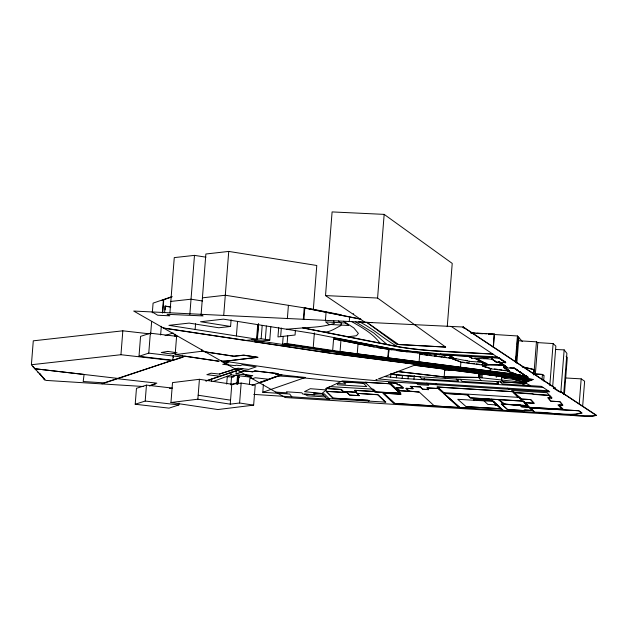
<?xml version="1.0" encoding="UTF-8"?>
<svg xmlns="http://www.w3.org/2000/svg" width="628" height="628" viewBox="0 0 628 628"><rect width="100%" height="100%" fill="white"/><g stroke="black" fill="none" stroke-linecap="round" stroke-linejoin="round"><path stroke-width="0.94" d="M326.238 389.941L310.303 388.701L304.502 391.66L321.983 393.466L326.238 389.941L326.254 388.497L342.339 380.929L391.181 383.834L400.797 393.214L374.861 391.99L372.475 389.211L373.503 389.274L375.795 391.55L354.961 390.333L356.79 392.343L343.359 391.472L341.53 389.454L326.254 388.497M35.82 369.735L31.4 364.735L33.284 340.831L122.829 330.815L148.757 333.758M31.4 364.735L120.945 354.718L122.829 330.815M179.035 403.043L178.886 404.919L169.05 408.137L135.208 404.251L136.464 388.316L146.457 385.113L172.441 388.096M139 356.296L148.765 353.14L183.007 357.159L173.234 360.315L139 356.296L140.562 336.373L150.335 333.217L177.253 336.38M148.765 353.14L150.335 333.217M135.208 404.251L145.201 401.049L146.457 385.113M150.642 334.159L151.638 321.552M152.321 312.822L153.083 303.128L172.103 296.581M160.635 334.983L161.317 326.293M162.377 312.877L163.429 299.485M162.731 312.917L163.79 299.525M164.583 312.736L165.109 306.072L170.879 306.943M165.164 309.887L165.109 306.072M169.913 312.901L174.27 257.606L194.484 255.368L205.968 257.182M172.779 360.26L173.155 355.519M174.694 335.917L174.835 334.143M173.461 357.434L173.611 355.511M175.126 336.278L175.275 334.355M170.949 402.524L172.512 382.609L199.421 379.296L231.803 384.234L241.16 383.088L255.204 385.231L253.641 405.146L217.869 409.542L170.949 402.524L197.851 399.212L230.233 404.149L239.598 403.003L253.641 405.146M120.945 354.718L171.844 360.496L118.339 378.472L35.058 368.762L84.105 374.445L83.186 381.526L104.13 382.868L184.868 356.28L219.094 361.273L175.157 354.624L176.672 335.344M182.418 357.089L182.567 355.197M189.829 314.495L194.484 255.368M195.127 329.457L195.575 323.718M201.062 315.044L205.866 254.01L228.749 251.42L316.787 265.487L313.341 309.306L341.114 314.801L339.253 314.989M197.851 399.212L199.421 379.296M175.157 354.624L201.612 351.28L201.761 349.356M211.503 381.157L211.652 379.202M223.717 315.327L228.749 251.42M270.825 326.686L269.773 340.07L261.154 338.767L257.127 339.214L168.94 325.335L189.154 323.098L218.819 327.769L230.586 326.466L231.112 319.778M226.692 384.053L227.305 376.251M213.206 381.463L230.978 374.853L231.206 371.925M230.916 384.933L231.544 376.965L235.869 375.277M230.233 404.149L231.803 384.234M236.395 335.956L237.525 321.607M230.978 374.853L248.091 376.863L252.739 375.63L236.081 373.888L236.316 370.96M236.834 384.336L237.525 375.481M237.431 384.375L238.13 375.528M238.122 383.779L238.789 375.348M238.255 383.794L238.915 375.363M239.598 403.003L241.16 383.088M249.394 384.54L249.881 378.346L251.702 377.711M287.546 345.235L282.412 345.895L254.748 341.734L254.897 339.827M256.569 339.128L257.7 324.786M258.328 323.915L257.127 339.214L246.145 340.439L163.382 327.981M257.409 339.183L258.61 323.883M261.154 338.767L262.206 325.382M265.33 339.403L266.382 326.011M291.816 396.841L289.72 394.039L262.787 392.272L263.375 384.768M278.714 327.353L277.961 336.914L295.058 335.022L295.411 330.242M280.661 336.616L281.336 328.012M282.545 344.482L283.173 336.561M287.357 318.71L288.409 305.326M285.866 346.413L291.023 345.353L285.866 346.413L333.178 353.533M282.576 344.081L287.114 343.618L287.726 335.894M287.263 344.128L287.294 343.736L283.409 344.521L287.263 344.128L339.748 352.025L525.479 376.101L527.182 377.224L525.432 376.596M303.308 319.385L304.203 308.003L304.823 307.956L360.896 319.095M303.928 319.338L304.823 307.956M313.223 347.551L314.377 332.879M325.516 295.584L377.577 298.041L445.637 347.072L396.684 344.364L367.121 322.604L365.402 322.525L325.516 295.584L332.094 211.919L384.163 214.376L452.223 263.407L447.246 326.639M325.406 320.712L326.081 312.179M325.524 350.542L320.366 351.601M332.675 350.471L333.711 337.369M391.896 349.851L373.762 346.899L334.567 339.175L334.716 337.299M336.42 352.182L336.388 352.583L528.007 377.412L514.324 368.338L504.103 367.859L504.135 367.459M527.182 377.224L336.655 352.536L336.687 352.135M339.748 352.025L339.779 351.633L516.169 374.492M516.954 374.508L340.054 351.586L340.941 340.352M349.262 321.599L349.631 316.857M357.246 353.815L358.07 343.398M365.465 355.95L361.438 357.191M377.577 298.041L384.163 214.376M387.821 357.772L388.504 349.121M389.03 348.524L388.183 358.188L388.881 349.019M543.141 387.46L402.195 378.37L390.624 377.208L390.906 373.527M396.362 377.813L396.582 375.049M402.195 378.37L402.407 375.607M406.112 361.218L402.077 362.458M408.074 378.872L408.286 376.109M409.801 361.697L405.774 362.937M413.962 379.312L414.252 375.638M419.111 361.83L419.74 353.909L422.259 353.226M452.686 358.486L420.21 354.278L422.644 353.274M424.143 379.971L424.285 378.135M442.497 368.738L442.552 368.079M443.651 368.871L443.596 369.539L444.742 369.672L446.516 368.926M460.497 367.192L460.913 361.932L449.656 357.764L449.836 355.456L440.165 354.475M482.877 365.088L461.188 362.278L450.307 357.882M450.888 357.889L451.014 356.327M450.449 366.964L446.414 368.204M452.121 358.015L452.199 357.042L450.959 356.994M469.312 361.265L453.141 358.164L455.975 358.659M527.528 385.278L530.432 385.671L526.578 383.473L419.936 376.761L421.592 378.817L458.079 381.118L458.22 379.391M285.3 397.548L133.717 311.056L463.331 327.031L463.283 327.628L464.649 328.538L464.696 327.942L462.938 327.015L554.799 387.978M484.219 358.305L484.188 358.706L471.832 358.274L468.935 356.398M471.832 358.274L471.864 357.874M481.142 380.607L478.599 377.428L478.913 373.464L482.398 373.848M420.407 376.737L410.775 376.117A57.046 6.955 4.5 0 1 393.191 374.524L391.118 374.257L398.121 371.619L444.216 376.941L478.646 377.483L478.913 373.464M479.659 377.601L479.965 373.629M480.82 377.726L481.134 373.754L478.952 373.519M489.746 368.079L482.697 365.889L482.901 363.259L484.557 362.505M481.982 377.852L482.296 373.888M509.481 371.234L491.01 368.84L483.089 366.312L485.554 364.813L486.355 365.119M482.697 365.889L485.177 364.758L485.303 363.243M483.089 366.312L485.554 364.813M485.499 367.074L483.12 365.912M486.048 364.664L486.166 363.149M486.912 364.57L486.983 363.714M487.391 371.752L483.364 372.993M490.021 371.368L490.24 368.542M490.421 371.07L490.664 368.361M491.01 368.84L491.041 368.44M492.007 357.615L492.289 357.316L492.054 359.287L495.979 361.799M492.054 359.287L492.266 356.657M493.247 347.355L494.291 334.08L470.984 332.816M451.218 326.45L505.925 362.756L496.277 362.175L492.454 359.31M493.451 347.496L494.291 334.08M494.456 360.849L494.487 360.448M496.277 362.175L495.1 360.896M496.277 377.373L496.426 375.395L494.511 375.183L496.426 375.395M497.941 362.293L497.973 361.893M498.287 362.317L498.318 361.916M474.956 358.423L487.752 364.868L498.907 364.892L498.938 364.499M499.464 362.372L499.495 361.979M499.55 362.427L499.582 362.034M460.191 379.288L462.067 381.369L498.263 383.645L498.42 381.651M503.35 382.005L501.544 380.019L501.796 376.839M508.123 369.46L507.981 371.211L508.845 370.732L503.656 367.38L503.829 365.151M503.075 376.8L503.02 377.546M504.834 367.443L504.959 365.881L503.774 365.896M525.487 379.383L522.951 380.34L504.135 378.26L504.19 377.593L506.553 376.698M504.888 367.898L504.92 367.498M506.066 367.961L506.097 367.561M515.619 369.013L525.455 375.96L517.213 374.892L508.374 371.635L509.253 370.763L506.325 368.871M514.049 367.969L525.455 375.96M514.324 368.338L514.356 367.937L509.881 367.702M515.376 361.916L517.425 335.956L488.364 334.127M515.894 360.747L516.271 355.943M516.499 353.054L516.875 348.25M517.182 344.403L517.48 340.557M516.067 362.694L518.108 336.726L517.425 335.956M516.805 363.235L518.854 337.566L518.108 336.726M517.213 374.892L517.244 374.492M522.951 380.34L522.889 381.086L524.066 381.212L528.423 379.571M524.231 375.151L524.262 374.751M527.677 379.767L524.066 381.133L524.011 381.879L525.408 382.036L530.205 380.121M521.766 382.797L526.578 383.473L525.369 382.593L525.416 381.95L530.213 380.042M526.005 376.086L519.803 371.556M526.264 376.258L526.295 375.866L528.038 377.02L525.149 376.643M533.478 373.22L534.02 369.5L533.588 374.932M533.918 374.076L536.453 341.828L518.579 340.753M535.37 373.888L537.835 342.613L536.453 341.828M541.995 379.932L542.435 374.414L533.211 373.833M543.644 381.023L544.084 375.513L542.435 374.414M549.806 385.592L553.111 343.571L537.835 342.613M552.711 386.181L555.859 346.114L553.111 343.571M555.113 388.583L553.331 387.971L555.278 388.693L555.16 387.986L553.331 387.971L558.512 391.401L560.718 391.66L560.671 392.257L555.113 388.583L555.16 387.986L463.331 327.031M560.851 391.903L564.156 349.882L555.819 349.49M563.661 394.431L566.896 353.383L564.156 349.882M564.384 394.635L567.304 357.505L566.126 356.28M579.212 403.977L581.183 378.865L565.718 377.985M582.651 406.332L584.629 381.22L581.183 378.865M492.423 359.711L492.595 357.301L492.658 357.732M526.005 383.708L525.032 382.538L526.005 383.708L524.137 383.261L526.099 383.386L525.016 382.609M368.73 401.104L369.201 400.405L333.083 398.223L326.222 391.385L347.056 392.61L349.804 395.153L359.067 395.585L356.775 393.309L378.072 394.792L385.859 402.155L326.78 398.505L321.983 393.466M474.375 400.295L474.854 399.589L491.983 400.64L502.581 410.249M508.374 371.635L509.222 371.156L504.103 367.859M482.477 363.235L484.078 362.505M482.453 363.588L484.855 362.505M532.505 379.548L530.739 380.254L414.982 365.253L417.573 364.656M478.646 377.483L525.369 382.593L533.235 379.453L333.06 353.517M231.779 384.595L237.572 382.609M501.544 380.019L501.913 376.674L503.067 376.879M416.819 364.366L378.346 378.888L415.932 382.413L548.095 390.749M445.37 368.793L443.604 369.46L444.75 369.594L444.177 376.886L445.511 378.37M448.219 368.926L444.703 370.261L457.129 370.457M505.391 376.572L503.02 377.467L504.182 377.671L506.545 376.784M504.135 378.26L507.291 377.067M526.28 379.728L522.896 381L524.066 381.133M529.891 379.579L524.019 381.8L525.416 381.95M236.081 373.888L244.457 370.905L252.786 371.776L254.654 370.897L278.251 373.699L275.928 374.312L305.365 377.475L262.787 392.272M149.448 385.749L156.843 383.151L117.522 378.708L102.003 383.818M149.707 385.93L152.102 385.09M226.763 376.659L231.544 376.965L234.872 375.803M251.985 385.356L281.941 374.838M161.922 300.404L171.868 296.934M252.354 378.755L255.227 377.758L268.666 379.273M240.359 371.909L243.656 370.787L252.644 371.807L255.188 370.975L277.89 373.574L275.739 374.28L281.266 374.908L259.097 382.593C265.989 381.871 271.445 377.357 278.133 375.976C307.414 377.412 336.522 382.264 365.904 382.986M240.359 371.902L243.656 370.787M205.89 380.913L242.259 368.675M206.047 381.023L242.84 368.746M165.07 335.635L173.171 332.966M248.696 376.659L251.655 375.677L245.799 375.01M470.05 355.856L468.519 356.366L471.597 357.921M468.904 356.798L470.435 356.288M219.839 376.251L206.887 374.681L211.071 373.189L219.4 374.06L235.681 368.801L238.153 369.076M152.274 385.035L155.336 384.069M219.4 374.06L238.004 368.189L248.649 369.413L256.091 366.87L242.22 364.766L240.351 365.645L236.191 365.206L235.257 365.645L222.759 364.334L228.341 362.67L221.409 361.618L258.061 357.316L244.19 355.22L233.985 356.186L201.612 351.28M420.21 354.278L424.214 353.195M365.127 357.67L369.162 356.429L371.109 356.68M442.716 367.725L446.751 366.485L449.522 366.838M487.053 373.472L491.088 372.231L492.972 372.475M524.003 378.26L528.007 377.412M376.117 379.555L377.138 379.689L376.156 379.618M283.299 345.384L285.866 345.055M323.812 352.12L328.946 351.46L326.387 350.675M222.288 361.595L257.339 357.285L243.295 355.142L233.938 356.288L205.356 351.931M202.412 297.837L225.295 295.246L313.341 309.306M487.807 364.201L486.928 364.381L474.752 358.156M485.177 364.758L487.783 364.468M485.523 365.206L489.895 364.719L503.523 365.182M170.816 301.432L191.038 299.195L202.522 301M254.748 341.734L269.773 340.07M334.567 339.175L339.238 338.704M286.541 329.229L306.009 327.651C315.578 327.243 325.202 326.301 334.379 323.436L333.672 320.751M324.511 332.094C330.391 332.008 335.572 328.177 340.682 325.649L341.499 323.444L338.343 320.979M348.069 336.781L356.516 335.713L358.376 333.405L353.831 327.957L343.563 321.23M503.177 410.28L493.804 401.425L457.749 399.306L467.742 408.059L563.167 414.119L575.68 414.464L582.125 413.091L578.678 410.736L530.346 407.988L534.467 412.282C549.885 411.685 566.589 417.275 581.575 412.698L578.678 410.736L529.906 407.98L534.459 412.306M497.588 404.997L494.942 404.911L497.125 404.981M478.599 377.428L444.177 376.886L397.854 371.525M491.653 399.243L498.546 399.541M493.161 401.425L501.097 408.75L466.887 406.693L467.797 408.176L459.924 407.572L443.423 393.285L468.417 394.949L470.239 397.924L523.485 401.159L528.062 405.712L505.375 404.401L498.483 399.494M39.156 373.299L44.203 378.841L43.717 378.81M521.656 399.141L530.911 399.573L534.114 403.341L524.388 402.642L529.428 407.462L563.23 409.299L559.108 405.005L562.814 405.178L560.082 401.669L550.819 401.237L548.079 397.728L551.784 397.909L549.037 395.365L533.761 394.408L532.379 393.615L513.398 392.484L521.656 399.141L513.037 391.731L517.935 397.273M570.601 415.367L584.833 416.026L592.353 416.019L596.176 415.359L560.278 391.605M503.774 362.199L505.485 362.285L498.444 357.615L505.454 362.686M499.755 364.538L503.044 364.711M499.056 364.554L503.554 364.79M498.907 364.892L503.012 365.111M504.896 366.626L506.082 366.603M506.027 367.349L507.212 367.333M503.656 367.38L507.275 367.623M445.637 347.072L398.678 344.568L367.152 322.517M471.204 332.95L475.09 333.162M477.029 333.272L486.731 333.79M488.67 333.9L494.495 334.214M492.745 353.996L442.222 351.264A51.684 6.296 4.5 0 1 399.11 346.837L303.253 327.871M492.933 354.137L442.457 351.405A52.689 6.421 4.5 0 1 393.104 345.902L302.641 327.926M440.707 353.815L497.156 356.947L498.616 357.897L445.346 355.001M440.793 353.894L431.193 353.242A73.35 8.941 4.5 0 1 416.851 351.986A73.413 8.949 4.5 0 1 390.208 348.626L339.34 338.822L335.352 339.23L374.186 346.876M503.303 381.957L526.492 383.41M520.534 398.992L530.291 399.581L534.083 403.192L524.294 402.603L529.223 407.297L562.044 409.283L557.947 404.856L562.806 405.162L559.658 401.692L550.897 401.143L547.836 397.736L551.824 397.995L547.074 392.712L511.608 390.483L520.534 398.992L513.845 392.594L549.469 395.404L551.824 397.995M466.282 406.669L501.097 408.75L496.952 404.934L487.807 404.385L484.023 400.876M323.765 395.334L304.635 394.149L307.532 395.805L325.257 396.904M470.921 333.028L472.86 333.154M476.738 333.397L482.547 333.758M533.203 373.911L541.956 374.461L543.361 375.387M417.581 383.504C376.949 381.235 336.388 377.452 296.102 371.65L220.664 360.668M231.544 376.965L233.498 377.09M237.408 377.342L239.354 377.467M253.728 394.4L329.747 399.275L324.213 393.819L313.615 393.12L314.785 394.831L302.72 394.023L301.911 392.822L286.447 391.794L287.2 392.877L275.778 392.115M467.742 408.059L393.599 403.333L382.813 393.159L400.994 394.251L388.701 382.617L395.797 383.221L397.461 384.721L399.534 384.838L402.972 388.01L396.417 387.617L399.793 390.702L419.033 391.856L434.317 405.931M285.253 397.524L570.679 415.422L584.998 416.081L592.667 416.074L596.6 415.398L560.718 391.66L560.466 392.123L558.512 391.401M420.454 376.792L390.632 374.257M143.765 386.534L45.813 380.395L32.766 366.485M434.411 354.318L498.726 357.984L498.758 357.583L501.16 359.177M439.977 354.765L423.335 353.517M169.387 388.269L171.311 388.394M487.995 358.533L484.141 358.25L484.11 358.651L492.784 359.279M477.837 361.555L480.271 361.791M469.171 361.304L483.929 362.435M428.893 353.902L417.816 353.007M37.798 372.271L38.23 372.31M412.361 352.457L417.91 352.936M434.364 353.886L436.295 354.082M434.231 353.917L436.146 354.114M439.969 354.506L449.546 355.479M452.144 357.787L453.377 357.913M449.656 357.764L453.361 358.141M450.284 358.235L453.118 358.525M412.486 352.394L396.582 350.581M491.716 374.877L488.922 374.571L491.755 374.877M384.619 376.525L390.624 377.208M145.201 401.049L178.886 404.919M407.156 351.813L377.875 347.676M420.242 353.925L422.149 354.168M425.015 354.537L426.922 354.789M429.788 355.158L431.703 355.409M434.568 355.778L436.476 356.029M439.341 356.398L442.206 356.767M444.114 357.018L446.029 357.261M448.894 357.638L450.802 357.882M419.74 353.909L422.62 354.286M424.552 354.537L427.433 354.906M429.364 355.158L431.287 355.409M434.176 355.778L437.057 356.154M438.988 356.406L441.869 356.783M443.8 357.026L445.723 357.277M448.612 357.654L450.535 357.905M461.878 362.058L464.767 362.435M466.698 362.686L469.697 363.023M471.526 363.314L474.423 363.683M476.299 363.879L479.25 364.311M481.181 364.562L483.113 364.813M494.417 368.934L497.258 369.303M499.15 369.547L502 369.916M503.892 370.159L506.733 370.528M517.865 374.626L520.588 374.979M523.312 375.332L526.036 375.685M517.134 374.618L519.929 374.979M350.283 353.902L352.222 354.153M364.844 355.786L366.783 356.037M369.696 356.414L371.635 356.665M384.257 358.305L386.196 358.557M398.819 360.189L400.758 360.441M403.671 360.817L405.617 361.069M408.53 361.445L410.469 361.697M418.232 362.709L420.179 362.96M432.794 364.593L434.741 364.844M437.653 365.221L439.592 365.472M447.356 366.477L449.303 366.728M452.215 367.113L454.154 367.364M457.066 367.741L459.005 367.992M471.628 369.625L473.567 369.876M476.479 370.253L478.426 370.504M491.041 372.145L492.98 372.396M505.603 374.029L507.542 374.28M510.454 374.657L512.401 374.908M520.086 375.905L521.868 376.133M346.099 353.438L348.038 353.69M374.995 357.183L376.941 357.434M379.854 357.811L381.8 358.062M394.439 359.703L396.386 359.954M413.695 362.199L415.634 362.45M428.28 364.091L430.219 364.342M451.414 367.09L453.361 367.341M457.255 367.843L459.194 368.094M462.114 368.471L464.061 368.722M476.699 370.363L478.646 370.614M481.558 370.991L483.505 371.242M500.516 373.448L502.4 373.691M515.604 375.403L517.488 375.646M532.984 379.555L332.667 353.595L163.72 328.177M414.449 365.268L530.958 380.364M522.7 384.634L524.631 384.893M165.447 306.268L170.274 306.99M287.114 343.618L340.054 351.586M284.406 344.27L287.577 344.835M289.304 345.094L292.153 345.439M302.806 347.041L304.737 347.331M251.624 339.827L336.655 352.536M283.306 345.628L285.897 346.012M198.165 395.232L230.547 400.169M230.586 326.466L200.536 321.74L223.419 319.15L311.457 333.209L390.53 348.587A72.824 8.878 4.5 0 0 435.965 353.509M465.426 360.291L467.31 360.621M305.169 308.191L360.025 319.095M498.93 375.787L501.764 376.439M522.567 366.815L534.02 369.5M522.315 366.917L533.769 369.594M512.982 379.163L516.687 380.199M525.032 382.538L525.448 382.656M513.735 379.32L525.369 382.593M523.163 382.829L525.95 383.669M510.925 372.176L516.805 374.351M507.981 371.211L516.444 374.343M451.179 358.203L455.512 359.844M475.859 358.266L480.122 360.417M479.368 360.174L485.303 363.165M475.302 358.282L486.119 363.73M351.766 321.63C361.971 327.416 372.899 333.601 379.971 343.116M517.103 375.01L519.16 376.188M507.369 388.183L509.324 389.297M397.571 346.57C384.25 339.442 373.425 328.703 359.734 322.015M493.804 401.425L492.462 400.656L491.622 399.188M435.424 383.661L437.378 384.776M152.149 311.951L157.691 315.232L169.835 315.821L167.119 314.314L203.111 315.923L200.772 314.306M355.487 321.811L373.691 332.926L387.052 344.521M502.753 360.236L505.155 361.83M515.918 368.974L518.249 370.52M426.828 383.119L428.477 384.21L416.772 383.457L417.808 384.603L428.736 385.286L427.715 384.163L549.743 391.841L541.493 386.369L502.251 383.896L500.328 381.769M372.09 322.611L358.478 321.952M504.166 365.119L506.451 366.776M499.59 361.877L501.113 362.984M502.274 363.84L507.204 367.411M499.613 361.987L505.32 366.132M499.182 362.285L507.165 367.961M498.797 362.097L504.904 366.54M498.404 361.909L503.782 365.818M443.894 392.586L437.473 386.981L513.869 391.778L518.43 397.304M353.25 313.647L353.69 314.047M409.323 391.268L406.057 388.261L412.769 388.661L410.194 386.299L420.054 386.879L422.542 389.203L428.571 389.564L426.742 387.869L438.509 388.567L459.021 407.509L443.682 393.356L466.957 394.745L470.278 397.83L489.879 399L491.52 400.483L473.269 399.392L474.234 400.287M385.184 402.101L377.632 394.627L357.018 393.371L359.342 395.656L349.725 395.067L347.245 392.586L326.23 391.299L333.099 398.121L367.647 400.232L368.495 401.088M523.485 401.159L527.567 405.68M496.387 381.573L498.263 383.645M456.203 379.037L458.079 381.118M518.854 337.566L522.323 341.491M450.535 354.773L453.33 358.502L453.338 357.827L452.144 357.709L450.441 355.424M449.829 355.401L450.967 356.916M39.635 373.322L44.651 380.066M491.072 399.149L491.983 400.64M525.691 410.178L524.757 410.618L507.628 409.574L501.207 403.969L520.188 405.099L521.562 406.85L528.964 407.203L533.101 410.531L525.691 410.178M330.077 386.62L325.877 388.465L340.596 389.478L343.061 391.417L356.343 392.225L354.443 390.349L374.578 391.582L372.043 389.085L330.077 386.62M167.786 351.382L161.286 352.52L170.533 353.917L177.033 352.779L167.786 351.382M420.328 386.895L411.073 386.463L413.357 388.74L405.947 388.387L409.158 391.197L418.884 391.896L399.895 390.757L396.229 387.688L403.639 388.041L399.965 384.972L397.657 384.626L397.21 383.394L388.881 382.523L400.782 394.172L383.653 393.128L395.106 403.553L459.924 407.572L438.383 388.473L427.268 387.947L428.641 389.698L422.62 389.172L420.328 386.895M399.863 393.175L374.861 391.856L365.174 382.264L389.878 383.755L399.871 393.183M345.455 323.004L325.594 321.897L328.789 324.393L348.689 325.508L345.455 323.004M519.992 405.131L501.67 404.055L507.455 409.566L524.969 410.626L524.113 409.958L532.513 410.461L529.059 407.148L521.633 406.701L519.992 405.131M527.394 405.562L503.75 404.181L498.381 399.565L522.645 401.033L527.394 405.562M512.833 391.652L436.876 387.06L442.873 392.586L518.838 397.391L512.833 391.652M363.282 383.166L343.602 381.973L345.714 384.03L337.307 383.441L337.581 384.799L366.791 386.573L363.282 383.166M487.061 374.359L483.332 373.95L487.077 374.366"/></g></svg>
